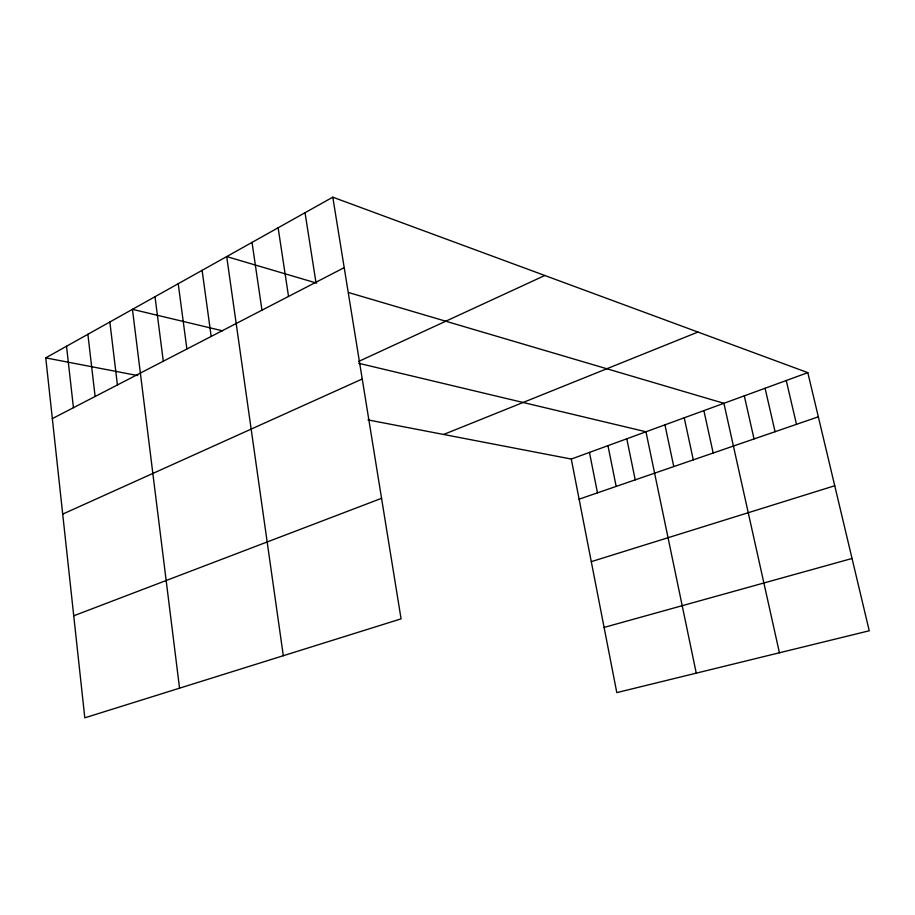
<?xml version="1.0" encoding="UTF-8"?>
<svg xmlns="http://www.w3.org/2000/svg" width="915" height="915" viewBox="0 0 915 915"><rect width="100%" height="100%" fill="white"/><g stroke="black" fill="none" stroke-linecap="round" stroke-linejoin="round"><path stroke-width="1.37" d="M332.797 197.183L401.079 618.86L84.809 717.818L45.75 357.879L332.797 197.183L807.819 372.645L869.25 630.778L616.802 692.609L571.292 459.056L367.956 419.905M52.338 418.613L344.2 267.637M358.577 361.471L544.814 275.495M62.7 514.116L362.237 379.004M443.626 434.476L697.939 332.065M73.738 615.795L381.555 498.32M571.292 459.056L807.819 372.645M579.115 499.167L818.33 416.817M591.284 561.65L834.732 485.751M604.094 627.415L852.048 558.482M45.75 357.879L137.73 375.585M222.448 330.795L132.446 309.339L179.546 688.183M358.68 363.278L645.979 431.777L696.258 673.154M316.693 283.135L226.691 256.577L283.307 655.712M348.649 292.56L723.902 403.309L779.42 652.784M786.248 380.526L796.496 424.331M765.077 388.269L775.074 431.708M744.295 395.852L754.052 438.948M703.887 410.618L713.174 453.017M684.237 417.8L693.295 459.856M664.931 424.846L673.772 466.581M626.798 438.777L635.216 479.849M607.96 445.662L616.172 486.403M589.466 452.422L597.472 492.842M305.038 212.715L315.927 282.266M278.126 227.778L288.534 296.437M252.025 242.395L261.964 310.185M202.101 270.337L211.182 336.457M178.219 283.719L186.889 349.015M155.012 296.712L163.293 361.219M109.846 321.988L117.417 384.952M87.886 334.284L95.114 396.492M66.532 346.247L73.429 407.701"/></g></svg>
